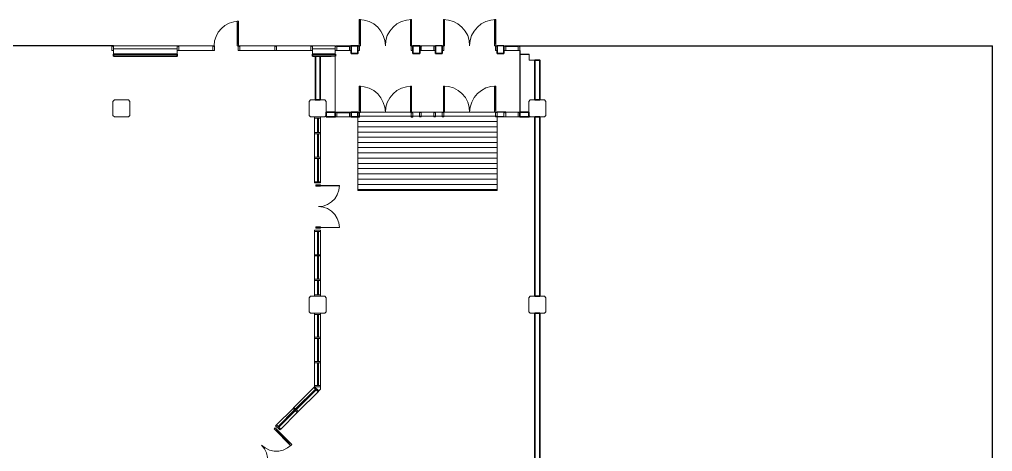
# Model space of a CAD drawing. Header units: inches. Extents: x 41 to 295, y 38 to 271.
# Drawn here: x 168.3 to 292.3, y 216.2 to 271.3 of the extents above; entities that cross this region are included whole.
import ezdxf

# ---------------------------------------------------------------- set-up
doc = ezdxf.new("R2010")
doc.units = ezdxf.units.IN
doc.header["$MEASUREMENT"] = 0

msp = doc.modelspace()

# ---------------------------------------------------------------- linework, layer by layer
for p, q in [((180.3, 267.91), (45.26, 267.91)), ((219.5, 267.91), (219.5, 267.82)), ((221.1, 267.91), (221.1, 267.82)), ((222.17, 267.89), (221.3, 267.89)), ((230.04, 267.89), (229.17, 267.89)), ((232, 267.91), (292.3, 267.91)), ((292.3, 145.3), (292.3, 267.91)), ((232.11, 267.31), (232.05, 267.31)), ((232.11, 266.83), (232.11, 267.31)), ((232.11, 259.48), (232.11, 266.83)), ((232.11, 266.83), (233.24, 266.83)), ((208.57, 266.56), (208.02, 266.56)), ((233.9, 266.08), (233.99, 266.08)), ((230.26, 259.43), (229.17, 259.43)), ((231.84, 259.43), (232.05, 259.43)), ((232.11, 259.48), (232.11, 259.43)), ((230.04, 258.83), (229.17, 258.83)), ((201.1, 218.97), (201.11, 218.98))]:
    msp.add_line(p, q)
at = {"color": 7, "lineweight": 9}
for points in [[(193.12, 267.91), (193.17, 268.52), (193.35, 269.08), (193.64, 269.64), (194.03, 270.1), (194.49, 270.49), (195.04, 270.77), (195.61, 270.95), (196.21, 271.02), (196.21, 267.91)], [(193.12, 267.91), (193.17, 268.52), (193.35, 269.1), (193.64, 269.64), (194.03, 270.1), (194.49, 270.49), (195.04, 270.77), (195.61, 270.95), (196.21, 271.02)], [(196.04, 267.91), (196.04, 271.02), (196.21, 271.02)], [(196.04, 270.84), (196.21, 270.84)], [(196.11, 270.84), (196.11, 268.09)], [(196.12, 268.09), (196.12, 270.84)], [(196.14, 268.09), (196.14, 270.84)], [(211.75, 267.91), (211.75, 271.25), (211.59, 271.25)], [(211.59, 271.25), (211.59, 267.91)], [(214.93, 267.91), (214.86, 268.57), (214.67, 269.19), (214.36, 269.76), (213.96, 270.28), (213.44, 270.68), (212.87, 271), (212.23, 271.18), (211.59, 271.25)], [(211.75, 271.11), (211.59, 271.11)], [(211.63, 268.16), (211.63, 271.11)], [(211.68, 271.11), (211.68, 268.16)], [(218.13, 267.91), (218.13, 271.25), (218.28, 271.25), (218.28, 267.91)], [(218.13, 271.11), (218.28, 271.11)], [(218.17, 271.11), (218.17, 268.16)], [(218.22, 268.16), (218.22, 271.11)], [(222.47, 267.91), (222.47, 271.25), (222.33, 271.25)], [(222.33, 271.25), (222.33, 267.91)], [(222.47, 271.11), (222.33, 271.11)], [(222.38, 268.16), (222.38, 271.11)], [(222.42, 271.11), (222.42, 268.16)], [(225.67, 267.91), (225.74, 268.57), (225.92, 269.19), (226.24, 269.76), (226.65, 270.28), (227.15, 270.68), (227.73, 271), (228.36, 271.18), (229.01, 271.25)], [(228.85, 267.91), (228.85, 271.25), (229.01, 271.25)], [(228.85, 271.11), (229.01, 271.11)], [(228.92, 271.11), (228.92, 268.16)], [(228.96, 268.16), (228.96, 271.11)], [(229.01, 271.25), (229.01, 267.91)], [(188.39, 267.82), (188.39, 267.91)], [(188.39, 267.91), (193.17, 267.91)], [(193.17, 267.91), (193.17, 267.82), (193.17, 267.31)], [(196.04, 268.09), (196.21, 268.09)], [(196.04, 267.91), (196.21, 267.91)], [(196.18, 267.31), (196.18, 267.82), (196.18, 267.91), (200.96, 267.91)], [(200.96, 267.91), (205.64, 267.91)], [(211.75, 268.16), (211.59, 268.16)], [(218.13, 268.16), (218.28, 268.16)], [(218.13, 267.91), (218.28, 267.91)], [(221.1, 267.91), (219.5, 267.91)], [(222.47, 268.16), (222.33, 268.16)], [(222.47, 267.91), (222.33, 267.91)], [(228.85, 268.16), (229.01, 268.16)], [(193.17, 267.31), (188.39, 267.31)], [(200.96, 267.31), (196.18, 267.31)], [(205.64, 267.31), (200.96, 267.31)], [(208.76, 267.31), (208.76, 267.82)], [(210.35, 267.31), (208.76, 267.31)], [(221.1, 267.31), (219.5, 267.31), (219.5, 267.82)], [(221.1, 267.82), (221.1, 267.31)], [(231.84, 267.31), (230.26, 267.31), (230.26, 267.82)], [(231.84, 267.82), (231.84, 267.31)], [(211.75, 259.41), (211.75, 262.76), (211.59, 262.76)], [(211.59, 262.76), (211.59, 259.41)], [(214.93, 259.41), (214.86, 260.07), (214.67, 260.69), (214.36, 261.26), (213.96, 261.78), (213.44, 262.19), (212.87, 262.51), (212.23, 262.68), (211.59, 262.76)], [(211.75, 262.61), (211.59, 262.61)], [(211.63, 259.66), (211.63, 262.61)], [(211.68, 262.61), (211.68, 259.66)], [(218.13, 259.41), (218.13, 262.76), (218.28, 262.76), (218.28, 259.41)], [(218.13, 262.61), (218.28, 262.61)], [(218.17, 262.61), (218.17, 259.66)], [(218.22, 259.66), (218.22, 262.61)], [(222.47, 259.43), (222.47, 262.77), (222.33, 262.77)], [(222.33, 262.77), (222.33, 259.43)], [(222.47, 262.63), (222.33, 262.63)], [(222.38, 259.68), (222.38, 262.63)], [(222.44, 262.63), (222.44, 259.68)], [(225.67, 259.43), (225.74, 260.09), (225.94, 260.71), (226.24, 261.3), (226.65, 261.8), (227.16, 262.2), (227.73, 262.52), (228.37, 262.72), (229.01, 262.77)], [(228.85, 259.43), (228.85, 262.77), (229.01, 262.77)], [(228.85, 262.63), (229.01, 262.63)], [(228.92, 262.63), (228.92, 259.68)], [(228.96, 259.68), (228.96, 262.63)], [(229.01, 262.77), (229.01, 259.43)], [(208.76, 259.43), (210.35, 259.43)], [(208.76, 258.83), (208.76, 259.34)], [(210.35, 259.34), (208.76, 259.34), (210.35, 259.34), (210.35, 258.83)], [(210.76, 259.43), (209.65, 259.43), (208.98, 259.43)], [(211.75, 259.66), (211.59, 259.66)], [(218.13, 259.66), (218.28, 259.66)], [(218.13, 259.41), (218.28, 259.41)], [(219.5, 259.43), (221.1, 259.43)], [(219.5, 258.83), (219.5, 259.34)], [(222.47, 259.68), (222.33, 259.68)], [(222.47, 259.43), (222.33, 259.43)], [(228.85, 259.68), (229.01, 259.68)], [(230.26, 259.43), (231.84, 259.43)], [(230.26, 258.83), (230.26, 259.34)], [(232.05, 259.18), (232.05, 259.18)], [(205.92, 256.84), (205.92, 258.67)], [(206.68, 258.67), (206.68, 256.84), (206.49, 256.84)], [(210.35, 258.83), (208.76, 258.83)], [(211.43, 258.92), (229.17, 258.92)], [(211.43, 258.24), (229.17, 258.24)], [(231.84, 258.83), (230.26, 258.83)], [(211.43, 257.58), (229.17, 257.58)], [(211.43, 256.91), (229.17, 256.91)], [(205.92, 253.71), (205.92, 256.66)], [(206.68, 253.71), (206.68, 256.66)], [(211.43, 256.25), (229.17, 256.25)], [(211.43, 255.57), (229.17, 255.57)], [(211.43, 254.92), (229.17, 254.92)], [(211.43, 254.24), (229.17, 254.24)], [(205.92, 250.58), (205.92, 253.53)], [(206.68, 250.58), (206.68, 253.53)], [(211.43, 253.58), (229.17, 253.58)], [(211.43, 252.91), (229.17, 252.91)], [(211.43, 252.25), (229.17, 252.25)], [(211.43, 251.57), (229.17, 251.57)], [(211.43, 250.92), (229.17, 250.92)], [(206.06, 250.17), (206.06, 250.1)], [(206.65, 250.17), (206.06, 250.17)], [(206.06, 250.1), (206.06, 250.06)], [(206.06, 250.1), (209.07, 250.1), (209.07, 250.06)], [(206.06, 249.99), (206.65, 249.99), (206.65, 250.06)], [(206.06, 250.06), (206.06, 249.99)], [(209.07, 250.06), (206.06, 250.06)], [(209.07, 250.08), (209, 249.49), (208.8, 248.92), (208.48, 248.41), (208.05, 248), (207.56, 247.68), (206.99, 247.48), (206.4, 247.41), (206.99, 247.34), (207.56, 247.15), (208.05, 246.83), (208.48, 246.4), (208.8, 245.9), (209, 245.33), (209.07, 244.75)], [(206.65, 250.1), (206.65, 250.17)], [(211.43, 250.24), (229.17, 250.24)], [(211.43, 249.58), (229.17, 249.58)], [(206.06, 244.84), (206.65, 244.84), (206.65, 244.76)], [(206.06, 244.76), (206.06, 244.84)], [(206.06, 244.73), (206.06, 244.76)], [(206.06, 244.73), (209.07, 244.73), (209.07, 244.76)], [(209.07, 244.76), (206.06, 244.76)], [(206.06, 244.66), (206.65, 244.66), (206.65, 244.73)], [(206.06, 244.66), (206.06, 244.73)], [(205.92, 241.28), (205.92, 244.25)], [(206.68, 241.28), (206.68, 244.25)], [(205.92, 240.94), (205.92, 241.12)], [(205.92, 238.17), (205.92, 240.94)], [(206.68, 240.94), (206.68, 241.12)], [(206.68, 238.17), (206.68, 240.94)], [(205.92, 236.16), (205.92, 237.99)], [(206.68, 236.16), (206.68, 237.99)], [(205.92, 230.79), (205.92, 233.67)], [(206.68, 230.79), (206.68, 233.67)], [(205.92, 227.66), (205.92, 230.61)], [(206.68, 227.66), (206.68, 230.61)], [(205.92, 224.84), (205.92, 227.5)], [(206.68, 224.84), (206.68, 227.5)], [(205.92, 224.62), (205.92, 224.84)], [(206.68, 224.62), (206.68, 224.84)], [(206.68, 224.44), (206.68, 224.14)], [(205.81, 224.34), (203.27, 221.8)], [(206.35, 223.8), (203.8, 221.28)], [(206.45, 223.93), (206.68, 224.14)], [(203.16, 221.69), (201.07, 219.59)], [(203.68, 221.16), (201.6, 219.06)], [(200.87, 219.22), (200.75, 219.08)], [(202.86, 216.96), (200.75, 219.08)], [(202.86, 216.96), (203, 217.08), (200.87, 219.22)], [(200.98, 218.84), (201.1, 218.97)], [(202.68, 217.24), (201.03, 218.9)], [(202.7, 217.28), (201.06, 218.92)], [(199.16, 213.24), (199.54, 213.72), (199.79, 214.26), (199.93, 214.84), (199.93, 215.43), (199.79, 216.02), (199.54, 216.55), (199.16, 217.01), (199.63, 216.66), (200.16, 216.39), (200.75, 216.25), (201.35, 216.25), (201.92, 216.39), (202.47, 216.66), (202.93, 217.01)], [(202.63, 217.19), (202.76, 217.32)]]:
    msp.add_lwpolyline(points, dxfattribs=at)
at = {"color": 7, "lineweight": 18}
for points in [[(196.04, 270.84), (196.04, 271.02)], [(196.04, 270.84), (196.21, 270.84), (196.21, 271.02)], [(196.21, 271.02), (196.04, 271.02)], [(196.21, 268.09), (196.04, 268.09)], [(196.18, 267.91), (196.04, 267.91), (196.04, 268.09)], [(196.21, 267.91), (196.21, 268.09)], [(206.29, 267.5), (205.64, 267.5), (205.64, 266.83)], [(205.64, 266.83), (206.29, 266.83)], [(206.29, 266.83), (208.55, 266.83), (208.55, 267.5), (206.29, 267.5)], [(233.24, 266.83), (233.24, 266.08), (233.9, 266.08)]]:
    msp.add_lwpolyline(points, dxfattribs=at)
at = {"color": 7, "lineweight": 13}
for points in [[(196.04, 268.09), (196.04, 270.84)], [(196.21, 268.09), (196.21, 270.84)], [(214.93, 267.91), (214.99, 268.57), (215.18, 269.19), (215.48, 269.76), (215.91, 270.28), (216.41, 270.68), (217, 271), (217.62, 271.18), (218.28, 271.25)], [(225.67, 267.91), (225.6, 268.57), (225.42, 269.19), (225.1, 269.76), (224.69, 270.28), (224.18, 270.68), (223.61, 271), (222.97, 271.18), (222.33, 271.25)], [(205.64, 266.61), (208.02, 266.61), (208.02, 266.56)], [(208.52, 266.83), (208.52, 266.61), (208.52, 266.56)], [(208.52, 259.43), (208.52, 266.56)], [(214.93, 259.41), (214.99, 260.07), (215.18, 260.69), (215.48, 261.26), (215.91, 261.78), (216.41, 262.19), (217, 262.51), (217.62, 262.68), (218.28, 262.76)], [(225.67, 259.43), (225.62, 260.09), (225.42, 260.71), (225.12, 261.3), (224.69, 261.8), (224.2, 262.2), (223.61, 262.52), (222.99, 262.72), (222.33, 262.77)], [(208.02, 259.43), (208.52, 259.43)], [(211.38, 259.38), (211.38, 258.88), (210.61, 258.88)], [(210.61, 259.38), (210.61, 258.88)], [(211.38, 259.38), (210.61, 259.38)]]:
    msp.add_lwpolyline(points, dxfattribs=at)
at = {"color": 7, "lineweight": 18}
for points in [[(180.14, 267.91), (180.14, 267.82), (180.09, 267.82), (180.09, 267.31), (180.3, 267.31), (180.3, 267.82), (180.25, 267.82), (180.25, 267.91)], [(180.3, 267.5), (188.39, 267.5), (188.39, 267.91), (180.3, 267.91)], [(188.53, 267.91), (188.44, 267.91), (188.44, 267.82), (188.39, 267.82), (188.39, 267.31), (188.59, 267.31), (188.59, 267.82), (188.53, 267.82)], [(193.12, 267.82), (193.12, 267.91), (193.01, 267.91), (193.01, 267.82), (192.96, 267.82), (192.96, 267.31), (193.17, 267.31), (193.17, 267.82)], [(196.32, 267.82), (196.32, 267.91), (196.21, 267.91), (196.21, 267.82), (196.18, 267.82), (196.18, 267.31), (196.37, 267.31), (196.37, 267.82)], [(201.01, 267.82), (201.01, 267.91), (200.91, 267.91), (200.91, 267.82), (200.85, 267.82), (200.85, 267.31), (201.07, 267.31), (201.07, 267.82)], [(205.58, 267.82), (205.58, 267.91), (205.48, 267.91), (205.48, 267.82), (205.42, 267.82), (205.42, 267.31), (205.64, 267.31), (205.64, 267.82)], [(205.64, 267.5), (208.55, 267.5), (208.55, 267.91), (205.64, 267.91)], [(208.71, 267.91), (208.6, 267.91), (208.6, 267.82), (208.55, 267.82), (208.55, 267.31), (208.76, 267.31), (208.76, 267.82), (208.71, 267.82)], [(210.51, 267.82), (210.51, 267.91), (210.4, 267.91), (210.4, 267.82), (210.35, 267.82), (210.35, 267.31), (210.56, 267.31), (210.56, 267.82)], [(211.59, 267.91), (211.48, 267.91), (211.48, 267.82), (211.43, 267.82), (211.43, 267.31), (211.63, 267.31), (211.63, 267.82), (211.59, 267.82)], [(218.38, 267.82), (218.38, 267.91), (218.28, 267.91), (218.28, 267.82), (218.22, 267.82), (218.22, 267.31), (218.44, 267.31), (218.44, 267.82)], [(219.45, 267.91), (219.34, 267.91), (219.34, 267.82), (219.29, 267.82), (219.29, 267.31), (219.5, 267.31), (219.5, 267.82), (219.45, 267.82)], [(221.16, 267.91), (221.16, 267.82), (221.1, 267.82), (221.1, 267.31), (221.32, 267.31), (221.32, 267.82), (221.26, 267.82), (221.26, 267.91)], [(222.33, 267.91), (222.22, 267.91), (222.22, 267.82), (222.17, 267.82), (222.17, 267.31), (222.38, 267.31), (222.38, 267.82), (222.33, 267.82)], [(229.01, 267.91), (229.01, 267.82), (228.96, 267.82), (228.96, 267.31), (229.17, 267.31), (229.17, 267.82), (229.12, 267.82), (229.12, 267.91)], [(230.2, 267.91), (230.1, 267.91), (230.1, 267.82), (230.04, 267.82), (230.04, 267.31), (230.26, 267.31), (230.26, 267.82), (230.2, 267.82)], [(231.89, 267.91), (231.89, 267.82), (231.84, 267.82), (231.84, 267.31), (232.05, 267.31), (232.05, 267.82), (232, 267.82), (232, 267.91)], [(180.3, 266.83), (188.39, 266.83), (188.39, 267.5), (180.3, 267.5)], [(182.2, 261), (180.41, 261), (180.21, 260.8), (180.21, 259.02), (180.41, 258.83), (182.2, 258.83), (182.38, 259.02), (182.38, 260.8)], [(207.2, 261), (205.4, 261), (205.23, 260.8), (205.23, 259.02), (205.4, 258.83), (207.2, 258.83), (207.38, 259.02), (207.38, 260.8)], [(235.2, 261), (233.4, 261), (233.23, 260.8), (233.23, 259.02), (233.4, 258.83), (235.2, 258.83), (235.38, 259.02), (235.38, 260.8)], [(208.71, 259.43), (208.6, 259.43), (208.6, 259.34), (208.55, 259.34), (208.55, 258.83), (208.76, 258.83), (208.76, 259.34), (208.71, 259.34)], [(210.51, 259.34), (210.51, 259.43), (210.4, 259.43), (210.4, 259.34), (210.35, 259.34), (210.35, 258.83), (210.56, 258.83), (210.56, 259.34)], [(211.59, 259.41), (211.48, 259.41), (211.48, 259.32), (211.43, 259.32), (211.43, 258.81), (211.63, 258.81), (211.63, 259.32), (211.59, 259.32)], [(218.38, 259.32), (218.38, 259.41), (218.28, 259.41), (218.28, 259.32), (218.22, 259.32), (218.22, 258.81), (218.44, 258.81), (218.44, 259.32)], [(219.45, 259.43), (219.34, 259.43), (219.34, 259.34), (219.29, 259.34), (219.29, 258.83), (219.5, 258.83), (219.5, 259.34), (219.45, 259.34)], [(221.24, 259.34), (221.24, 259.43), (221.14, 259.43), (221.14, 259.34), (221.1, 259.34), (221.1, 258.83), (221.3, 258.83), (221.3, 259.34)], [(222.33, 259.43), (222.22, 259.43), (222.22, 259.34), (222.17, 259.34), (222.17, 258.83), (222.38, 258.83), (222.38, 259.34), (222.33, 259.34)], [(229.01, 259.43), (229.01, 259.34), (228.96, 259.34), (228.96, 258.83), (229.17, 258.83), (229.17, 259.34), (229.12, 259.34), (229.12, 259.43)], [(230.2, 259.43), (230.1, 259.43), (230.1, 259.34), (230.04, 259.34), (230.04, 258.83), (230.26, 258.83), (230.26, 259.34), (230.2, 259.34)], [(232, 259.34), (232, 259.43), (231.89, 259.43), (231.89, 259.34), (231.84, 259.34), (231.84, 258.83), (232.05, 258.83), (232.05, 259.34)], [(205.92, 258.83), (205.92, 258.67), (206.68, 258.67), (206.68, 258.83)], [(205.92, 256.84), (205.92, 256.66), (206.68, 256.66), (206.68, 256.84)], [(205.92, 253.71), (205.92, 253.53), (206.68, 253.53), (206.68, 253.71)], [(205.92, 250.58), (205.92, 250.42), (206.68, 250.42), (206.68, 250.58)], [(205.92, 244.41), (205.92, 244.25), (206.68, 244.25), (206.68, 244.41)], [(205.92, 241.28), (205.92, 241.12), (206.68, 241.12), (206.68, 241.28)], [(205.92, 238.17), (205.92, 237.99), (206.68, 237.99), (206.68, 238.17)], [(207.2, 236), (205.4, 236), (205.23, 235.8), (205.23, 234.01), (205.4, 233.83), (207.2, 233.83), (207.38, 234.01), (207.38, 235.8)], [(205.92, 236.16), (205.92, 236), (206.68, 236), (206.68, 236.16)], [(235.2, 236), (233.4, 236), (233.23, 235.8), (233.23, 234.01), (233.4, 233.83), (235.2, 233.83), (235.38, 234.01), (235.38, 235.8)], [(205.92, 233.83), (205.92, 233.67), (206.68, 233.67), (206.68, 233.83)], [(205.92, 230.79), (205.92, 230.61), (206.68, 230.61), (206.68, 230.79)], [(205.92, 227.66), (205.92, 227.5), (206.68, 227.5), (206.68, 227.66)], [(206.35, 223.8), (206.45, 223.93), (205.92, 224.44), (205.81, 224.34)], [(205.92, 224.62), (205.92, 224.44), (206.68, 224.44), (206.68, 224.62)], [(203.68, 221.16), (203.8, 221.28), (203.27, 221.8), (203.16, 221.69)], [(201.48, 218.95), (201.6, 219.06), (201.07, 219.59), (200.94, 219.47)]]:
    msp.add_lwpolyline(points, close=True, dxfattribs=at)
at = {"color": 7, "lineweight": 13}
for points in [[(210.4, 267.91), (208.71, 267.91), (208.71, 267.82), (210.4, 267.82)], [(231.89, 267.91), (230.2, 267.91), (230.2, 267.82), (231.89, 267.82)], [(210.4, 259.43), (208.71, 259.43), (208.71, 259.34), (210.4, 259.34)], [(206.28, 258.67), (206.28, 256.84), (206.4, 256.84), (206.4, 258.67)], [(206.28, 256.66), (206.28, 253.71), (206.4, 253.71), (206.4, 256.66)], [(206.28, 253.53), (206.28, 250.58), (206.4, 250.58), (206.4, 253.53)], [(206.28, 244.25), (206.28, 241.28), (206.4, 241.28), (206.4, 244.25)], [(206.28, 241.12), (206.28, 238.17), (206.4, 238.17), (206.4, 241.12)], [(206.28, 237.99), (206.28, 236.16), (206.4, 236.16), (206.4, 237.99)], [(206.28, 233.67), (206.28, 230.79), (206.4, 230.79), (206.4, 233.67)], [(206.28, 230.61), (206.28, 227.66), (206.4, 227.66), (206.4, 230.61)], [(206.28, 227.5), (206.28, 224.62), (206.4, 224.62), (206.4, 227.5)], [(203.56, 221.53), (206.1, 224.05), (206.01, 224.14), (203.47, 221.62)], [(201.35, 219.31), (203.43, 221.4), (203.34, 221.49), (201.26, 219.4)]]:
    msp.add_lwpolyline(points, close=True, dxfattribs=at)
at = {"color": 7, "lineweight": 35}
for points in [[(211.43, 267.89), (211.43, 267.91), (210.56, 267.91), (210.56, 267.89)], [(210.56, 266.93), (210.56, 267.89), (210.56, 266.93)], [(211.41, 266.92), (211.43, 266.92), (211.43, 267.89)], [(219.31, 267.89), (219.31, 267.91), (218.44, 267.91), (218.44, 267.89)], [(218.44, 266.93), (218.44, 267.89), (218.44, 266.93)], [(219.29, 266.92), (219.31, 266.92), (219.31, 267.89)], [(221.3, 267.89), (221.3, 266.93)], [(222.17, 267.89), (222.17, 266.93)], [(222.17, 266.92), (222.17, 267.89)], [(229.17, 267.89), (229.17, 266.93)], [(230.04, 267.89), (230.04, 266.93)], [(230.04, 266.92), (230.04, 267.89)], [(208.57, 266.56), (208.57, 266.83), (208.52, 266.83), (205.64, 266.83), (205.64, 266.56)], [(210.56, 266.92), (211.41, 266.92)], [(218.44, 266.92), (219.29, 266.92)], [(221.3, 266.93), (221.3, 266.92)], [(221.3, 266.92), (222.17, 266.92)], [(229.17, 266.93), (229.17, 266.92)], [(229.17, 266.92), (230.04, 266.92)], [(205.64, 266.56), (208.02, 266.56)]]:
    msp.add_lwpolyline(points, dxfattribs=at)
at = {"color": 7, "lineweight": 9}
for points in [[(211.59, 267.91), (211.75, 267.91)], [(229.01, 267.91), (228.85, 267.91)], [(180.3, 267.82), (180.25, 267.82)], [(188.39, 267.82), (188.44, 267.82)], [(193.12, 267.82), (193.17, 267.82)], [(196.18, 267.82), (196.21, 267.82)], [(205.58, 267.82), (205.64, 267.82)], [(211.43, 249.44), (229.17, 249.44), (229.17, 259.43), (211.43, 259.43)], [(211.59, 259.41), (211.75, 259.41)], [(229.01, 259.43), (228.85, 259.43)]]:
    msp.add_lwpolyline(points, close=True, dxfattribs=at)
at = {"color": 7, "lineweight": 35}
for points in [[(180.3, 266.56), (188.39, 266.56), (188.39, 266.83), (180.3, 266.83)], [(206.01, 266.58), (206.01, 261), (206.06, 261), (206.56, 261), (206.61, 261), (206.61, 266.58), (206.56, 266.58), (206.06, 266.58)], [(233.99, 266.08), (233.99, 261), (234.04, 261), (234.56, 261), (234.6, 261), (234.6, 266.08), (234.56, 266.08), (234.04, 266.08)], [(207.38, 258.83), (208.55, 258.83), (208.55, 258.88), (208.55, 259.38), (208.55, 259.43), (207.38, 259.43), (207.38, 259.38), (207.38, 258.88)], [(210.56, 258.83), (211.43, 258.83), (211.43, 258.88), (211.43, 259.38), (211.43, 259.43), (210.56, 259.43), (210.56, 259.38), (210.56, 258.88)], [(232.05, 258.83), (233.23, 258.83), (233.23, 258.88), (233.23, 259.38), (233.23, 259.43), (232.05, 259.43), (232.05, 259.38), (232.05, 258.88)], [(233.99, 258.83), (233.99, 236), (234.04, 236), (234.56, 236), (234.6, 236), (234.6, 258.83), (234.56, 258.83), (234.04, 258.83)], [(233.99, 233.83), (233.99, 210.99), (234.04, 210.99), (234.56, 210.99), (234.6, 210.99), (234.6, 233.83), (234.56, 233.83), (234.04, 233.83)]]:
    msp.add_lwpolyline(points, close=True, dxfattribs=at)

doc.saveas('drawing.dxf')
